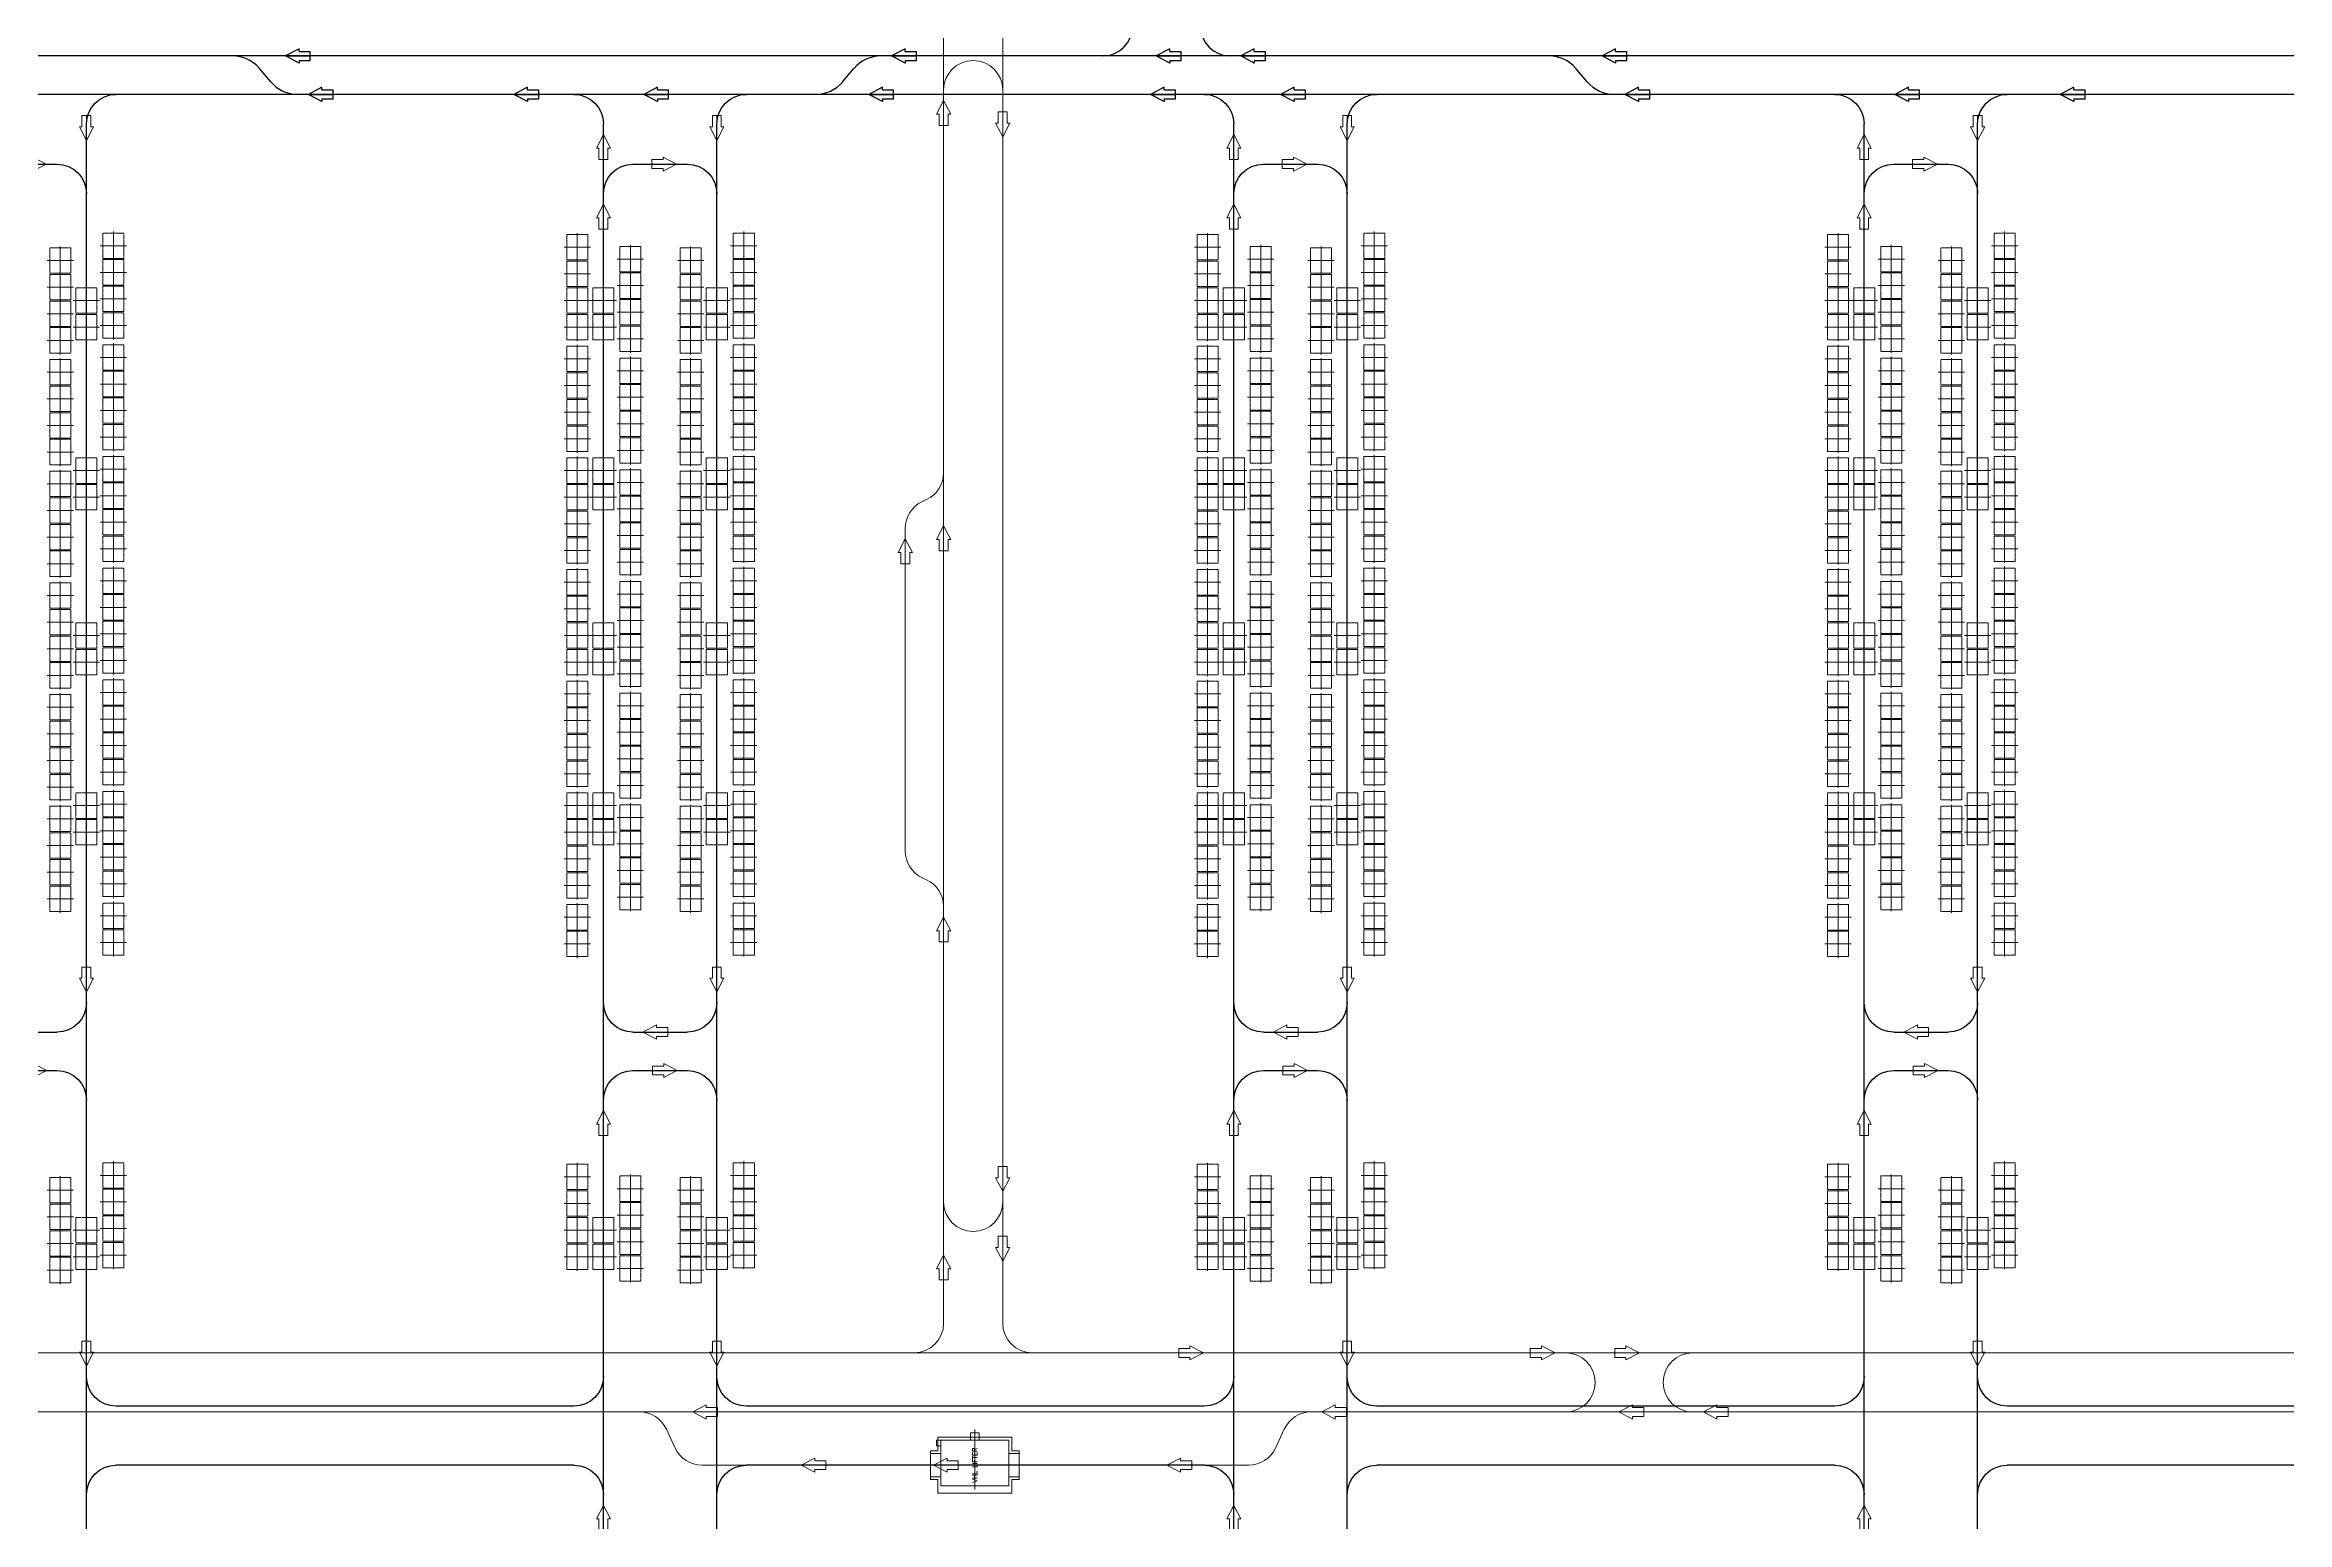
# Model space of a CAD drawing. Header units: millimetres. Extents: x -128 to 670218, y 27186 to 149492.
# Drawn here: x 561427 to 599390, y 54722 to 79724 of the extents above; entities that cross this region are included whole.
import ezdxf
from ezdxf.enums import TextEntityAlignment as Align

# ---------------------------------------------------------------- set-up
doc = ezdxf.new("R2010")
doc.units = ezdxf.units.MM
for name, pattern in [('ACAD_ISO08W100', [36, 24, -3, 6, -3]), ('AM_ISO08W050', [18, 12, -1.5, 3, -1.5]), ('XAT-M16_6F_EQ Layout_20211120$0$ACAD_ISO08W100', [36, 24, -3, 6, -3])]:
    doc.linetypes.add(name, pattern=pattern)
for name, color, linetype, lineweight in [('_CLINE', 4, 'XAT-M16_6F_EQ Layout_20211120$0$ACAD_ISO08W100', 9), ('CL', 4, 'Continuous', 9), ('CLINE', 4, 'ACAD_ISO08W100', 9), ('DIRECT', 40, 'Continuous', 9), ('LINE_EQ', 4, 'AM_ISO08W050', 20), ('LINE_STB', 151, 'Continuous', 30), ('Rail Block(Upper)', 191, 'Continuous', 18), ('Rail_H6022(Upper)', 6, 'Continuous', 18), ('TXT', 3, 'Continuous', 9), ('ZONE', 8, 'Continuous', 9)]:
    doc.layers.add(name, color=color, linetype=linetype, lineweight=lineweight)
doc.layers.add('Rail_H4822(Lower)', color=7, linetype='Continuous')
doc.styles.add('CF-FNT', font='romans.shx', dxfattribs={"width": 0.85, "bigfont": 'bigfont.shx'})

# ---------------------------------------------------------------- blocks, each defined once
blk = doc.blocks.new('*U3')
at = {"color": 0, "linetype": 'ByBlock'}
for p, q in [((-120, -230), (0, 0)), ((0, 0), (0, -420)), ((120, -230), (0, 0)), ((-75, -230), (-120, -230)), ((-75, -230), (-75, -420)), ((75, -230), (75, -420)), ((75, -230), (120, -230)), ((75, -420), (-75, -420))]:
    blk.add_line(p, q, dxfattribs=at)
blk = doc.blocks.new('A$C31676947')
at = {"layer": 'Rail_H4822(Lower)'}
for p, q in [((500, 47250), (500, 500)), ((2420, 47250), (2420, 500)), ((1000, 46570), (1920, 46570)), ((1000, 31870), (1920, 31870)), ((1000, 31220), (1920, 31220)), ((1000, 16520), (1920, 16520)), ((1000, 15870), (1920, 15870)), ((1000, 1180), (1920, 1180))]:
    blk.add_line(p, q, dxfattribs=at)
for centre, start, end in [((0, 47250), 0, 90), ((2920, 47250), 90, 180), ((1000, 46070), 90, 180), ((1920, 46070), 0, 90), ((1000, 32370), 180, 270), ((1920, 32370), 270, 0), ((1000, 30720), 90, 180), ((1920, 30720), 0, 90), ((0, 23700), 270, 0), ((2920, 23700), 180, 270), ((0, 21700), 0, 90), ((2920, 21700), 90, 180), ((1000, 17020), 180, 270), ((1920, 17020), 270, 0), ((1000, 15370), 90, 180), ((1920, 15370), 0, 90), ((1000, 1680), 180, 270), ((1920, 1680), 270, 0), ((0, 500), 270, 0), ((2920, 500), 180, 270)]:
    blk.add_arc(centre, 500, start, end, dxfattribs=at)
at = {"layer": 'DIRECT'}
for p, rotation in [((500, 46970), 180), ((1180, 46570), 89.99999999999999), ((500, 32550), 180), ((500, 23880), 180), ((500, 17200), 180), ((500, 1860), 180), ((1740, 1180), 270), ((500, 680), 180)]:
    blk.add_blockref('*U3', p, dxfattribs=dict(at, rotation=rotation))
for p in [(2420, 47070), (2420, 45890), (2420, 30540), (2420, 21520), (2420, 15190), (2420, 780)]:
    blk.add_blockref('*U3', p, dxfattribs=at)
at = {"layer": 'DIRECT', "lineweight": -2}
for p, rotation in [((1750, 31870), 270), ((1170, 31220), 89.99999999999999), ((1750, 16520), 270), ((1170, 15870), 89.99999999999999)]:
    blk.add_blockref('*U3', p, dxfattribs=dict(at, rotation=rotation))
blk = doc.blocks.new('*U543')
at = {"color": 0, "linetype": 'ByBlock'}
for p, q in [((-120, -230), (0, 0)), ((0, 0), (0, -420)), ((120, -230), (0, 0)), ((-75, -230), (-120, -230)), ((-75, -230), (-75, -420)), ((75, -230), (75, -420)), ((75, -230), (120, -230)), ((75, -420), (-75, -420))]:
    blk.add_line(p, q, dxfattribs=at)
blk = doc.blocks.new('*U412')
at = {"color": 0, "linetype": 'ByBlock'}
for p, q in [((-120, -230), (0, 0)), ((0, 0), (0, -420)), ((120, -230), (0, 0)), ((-75, -230), (-120, -230)), ((-75, -230), (-75, -420)), ((75, -230), (75, -420)), ((75, -230), (120, -230)), ((75, -420), (-75, -420))]:
    blk.add_line(p, q, dxfattribs=at)
blk = doc.blocks.new('*U426')
at = {"color": 0, "linetype": 'ByBlock'}
for p, q in [((-120, -230), (0, 0)), ((0, 0), (0, -420)), ((120, -230), (0, 0)), ((-75, -230), (-120, -230)), ((-75, -230), (-75, -420)), ((75, -230), (75, -420)), ((75, -230), (120, -230)), ((75, -420), (-75, -420))]:
    blk.add_line(p, q, dxfattribs=at)
blk = doc.blocks.new('*U794')
at = {"color": 0, "linetype": 'ByBlock'}
for p, q in [((-120, -230), (0, 0)), ((0, 0), (0, -420)), ((120, -230), (0, 0)), ((-75, -230), (-120, -230)), ((-75, -230), (-75, -420)), ((75, -230), (75, -420)), ((75, -230), (120, -230)), ((75, -420), (-75, -420))]:
    blk.add_line(p, q, dxfattribs=at)
blk = doc.blocks.new('*U760')
at = {"color": 0, "linetype": 'ByBlock'}
for p, q in [((-120, -230), (0, 0)), ((0, 0), (0, -420)), ((120, -230), (0, 0)), ((-75, -230), (-120, -230)), ((-75, -230), (-75, -420)), ((75, -230), (75, -420)), ((75, -230), (120, -230)), ((75, -420), (-75, -420))]:
    blk.add_line(p, q, dxfattribs=at)
blk = doc.blocks.new('*U762')
at = {"color": 0, "linetype": 'ByBlock'}
for p, q in [((-120, -230), (0, 0)), ((0, 0), (0, -420)), ((120, -230), (0, 0)), ((-75, -230), (-120, -230)), ((-75, -230), (-75, -420)), ((75, -230), (75, -420)), ((75, -230), (120, -230)), ((75, -420), (-75, -420))]:
    blk.add_line(p, q, dxfattribs=at)
blk = doc.blocks.new('*U655')
at = {"color": 0, "linetype": 'ByBlock'}
for p, q in [((-120, -230), (0, 0)), ((0, 0), (0, -420)), ((120, -230), (0, 0)), ((-75, -230), (-120, -230)), ((-75, -230), (-75, -420)), ((75, -230), (75, -420)), ((75, -230), (120, -230)), ((75, -420), (-75, -420))]:
    blk.add_line(p, q, dxfattribs=at)
blk = doc.blocks.new('*U657')
at = {"color": 0, "linetype": 'ByBlock'}
for p, q in [((-120, -230), (0, 0)), ((0, 0), (0, -420)), ((120, -230), (0, 0)), ((-75, -230), (-120, -230)), ((-75, -230), (-75, -420)), ((75, -230), (75, -420)), ((75, -230), (120, -230)), ((75, -420), (-75, -420))]:
    blk.add_line(p, q, dxfattribs=at)
blk = doc.blocks.new('*U341')
at = {"color": 0, "linetype": 'ByBlock'}
for p, q in [((-120, -230), (0, 0)), ((0, 0), (0, -420)), ((120, -230), (0, 0)), ((-75, -230), (-120, -230)), ((-75, -230), (-75, -420)), ((75, -230), (75, -420)), ((75, -230), (120, -230)), ((75, -420), (-75, -420))]:
    blk.add_line(p, q, dxfattribs=at)
blk = doc.blocks.new('*U342')
at = {"color": 0, "linetype": 'ByBlock'}
for p, q in [((-120, -230), (0, 0)), ((0, 0), (0, -420)), ((120, -230), (0, 0)), ((-75, -230), (-120, -230)), ((-75, -230), (-75, -420)), ((75, -230), (75, -420)), ((75, -230), (120, -230)), ((75, -420), (-75, -420))]:
    blk.add_line(p, q, dxfattribs=at)
blk = doc.blocks.new('*U345')
at = {"color": 0, "linetype": 'ByBlock'}
for p, q in [((-120, -230), (0, 0)), ((0, 0), (0, -420)), ((120, -230), (0, 0)), ((-75, -230), (-120, -230)), ((-75, -230), (-75, -420)), ((75, -230), (75, -420)), ((75, -230), (120, -230)), ((75, -420), (-75, -420))]:
    blk.add_line(p, q, dxfattribs=at)
blk = doc.blocks.new('*U346')
at = {"color": 0, "linetype": 'ByBlock'}
for p, q in [((-120, -230), (0, 0)), ((0, 0), (0, -420)), ((120, -230), (0, 0)), ((-75, -230), (-120, -230)), ((-75, -230), (-75, -420)), ((75, -230), (75, -420)), ((75, -230), (120, -230)), ((75, -420), (-75, -420))]:
    blk.add_line(p, q, dxfattribs=at)
blk = doc.blocks.new('*U349')
at = {"color": 0, "linetype": 'ByBlock'}
for p, q in [((-120, -230), (0, 0)), ((0, 0), (0, -420)), ((120, -230), (0, 0)), ((-75, -230), (-120, -230)), ((-75, -230), (-75, -420)), ((75, -230), (75, -420)), ((75, -230), (120, -230)), ((75, -420), (-75, -420))]:
    blk.add_line(p, q, dxfattribs=at)
blk = doc.blocks.new('*U350')
at = {"color": 0, "linetype": 'ByBlock'}
for p, q in [((-120, -230), (0, 0)), ((0, 0), (0, -420)), ((120, -230), (0, 0)), ((-75, -230), (-120, -230)), ((-75, -230), (-75, -420)), ((75, -230), (75, -420)), ((75, -230), (120, -230)), ((75, -420), (-75, -420))]:
    blk.add_line(p, q, dxfattribs=at)
blk = doc.blocks.new('EG-TR_ARW_1-2')
at = {"color": 0, "linetype": 'ByBlock'}
for p, q in [((-120, -230), (0, 0)), ((0, 0), (0, -420)), ((120, -230), (0, 0)), ((-75, -230), (-120, -230)), ((-75, -230), (-75, -420)), ((75, -230), (75, -420)), ((75, -230), (120, -230)), ((75, -420), (-75, -420))]:
    blk.add_line(p, q, dxfattribs=at)
blk = doc.blocks.new('A$C90e8e326')
at = {"layer": 'Rail_H6022(Upper)'}
for p, q in [((575606, 55130), (575606, 28750)), ((576606, 55130), (576606, 28750)), ((575245, 42659), (575316, 42691)), ((574956, 36745), (574956, 42205)), ((575245, 36291), (575316, 36259)), ((342241, 28250), (660086, 28250)), ((341241, 27250), (597147, 27250)), ((571061, 26640), (570912, 26960)), ((581224, 26640), (581373, 26960)), ((597147, 27250), (661086, 27250)), ((571514, 26350), (580771, 26350))]:
    blk.add_line(p, q, dxfattribs=at)
for centre, start, end in [((576106, 49625), 0, 180), ((575106, 43145), 294.8882, 0), ((575456, 42205), 114.8882, 180), ((575456, 36745), 180, 245.1118), ((575106, 35805), 0, 65.1118), ((576106, 30805), 180, 0), ((575106, 28750), 270, 0), ((577106, 28750), 180, 270), ((586138, 27750), 270, 90), ((588288, 27750), 90, 270), ((570458, 26750), 24.8882, 90), ((581827, 26750), 90, 155.1118), ((571514, 26850), 204.8882, 270), ((580771, 26850), 270, 335.1118)]:
    blk.add_arc(centre, 500, start, end, dxfattribs=at)
at = {"layer": 'Rail_H6022(Upper)', "xscale": -1}
for p in [(575606, 49445), (575606, 42245), (574956, 42025), (575605, 35625), (575606, 29905)]:
    blk.add_blockref('EG-TR_ARW_1-2', p, dxfattribs=at)
at = {"layer": 'Rail_H6022(Upper)'}
for p, xscale, rotation in [((576606, 48832), -1, 180), ((576606, 30985), -1, 180), ((576606, 29805), -1, 180), ((580006, 28250), -1, 270), ((585958, 28250), -1, 270), ((587388, 28250), -1, 270), ((571358, 27250), -1.000000000000001, 90), ((587038, 27250), -1.000000000000001, 90), ((588468, 27250), -1.000000000000001, 90), ((579386, 26350), -1.000000000000001, 90)]:
    blk.add_blockref('EG-TR_ARW_1-2', p, dxfattribs=dict(at, xscale=xscale, rotation=rotation))
at = {"layer": 'Rail_H6022(Upper)', "lineweight": -2, "xscale": -1.000000000000001, "rotation": 90}
for p in [(582007, 27250), (573194, 26350)]:
    blk.add_blockref('EG-TR_ARW_1-2', p, dxfattribs=at)
blk = doc.blocks.new('*U825')
at = {"color": 0, "linetype": 'ByBlock', "lineweight": -2}
for points in [[(-350, -575), (-350, 575), (425, 575), (425, -575)], [(196, 575), (196, 750), (-196, 750), (-196, 575)], [(545, -72), (545, 72), (425, 72), (425, -72)], [(196, -750), (196, -575), (-196, -575), (-196, -750)]]:
    blk.add_lwpolyline(points, close=True, dxfattribs=at)
at = {"color": 0}
blk.add_lwpolyline([(325, 650), (325, 575), (425, 575), (425, 650)], close=True, dxfattribs=at)
at = {"layer": 'CL'}
blk.add_line((0, 750), (0, -750), dxfattribs=at)
at = {"layer": 'CLINE'}
blk.add_line((-411, 0), (604, 0), dxfattribs=at)
at = {"layer": 'ZONE'}
for p, q in [((-240, 625), (-475, 625)), ((-475, 625), (-475, -625)), ((-240, 625), (-240, 750)), ((-240, 750), (240, 750)), ((240, 750), (240, 625)), ((240, 625), (475, 625)), ((475, 625), (475, -625)), ((-475, -625), (-240, -625)), ((-240, -625), (-240, -750)), ((-240, -750), (240, -750)), ((240, -750), (240, -625)), ((475, -625), (240, -625))]:
    blk.add_line(p, q, dxfattribs=at)
at = {"layer": 'DIRECT', "lineweight": -2}
blk.add_blockref('EG-TR_ARW_1-2', (0, 700), dxfattribs=at)
at = {"layer": 'TXT', "style": 'CF-FNT', "flags": 8}
blk.add_attdef('UNITID', text='', height=80, dxfattribs=at).set_placement((0, 0), align=Align.MIDDLE_CENTER)
blk = doc.blocks.new('XAT-M16_6F_EQ Layout_20211120$0$EG-12_FOUP_(01)-pv')
at = {"layer": '_CLINE'}
for p, q in [((0, 211), (0, -235)), ((-239, -12), (239, -12))]:
    blk.add_line(p, q, dxfattribs=at)
at = {"layer": 'LINE_EQ'}
blk.add_lwpolyline([(-215, 166), (-215, -190), (215, -190), (215, 166)], close=True, dxfattribs=at)

msp = doc.modelspace()

# ---------------------------------------------------------------- linework, layer by layer
at = {"layer": 'Rail_H4822(Lower)'}
for p, q in [((661675, 79536), (411771, 79536)), ((565251, 79098), (565059, 79325)), ((574934, 79098), (575126, 79325)), ((587541, 79098), (587349, 79325)), ((667391, 78886), (411298, 78886)), ((570384, 56686), (562631, 56686)), ((581057, 56686), (573304, 56686)), ((591730, 56686), (583977, 56686)), ((602403, 56686), (594650, 56686)), ((570384, 55686), (562631, 55686)), ((581057, 55686), (573304, 55686)), ((591730, 55686), (583977, 55686)), ((602403, 55686), (594650, 55686))]:
    msp.add_line(p, q, dxfattribs=at)
for centre, radius, start, end in [((579344, 80036), 500, 270, 90), ((581494, 80036), 500, 90, 270), ((564601, 78937), 600, 40.3016, 90), ((575584, 78937), 600, 90, 139.6984), ((586891, 78937), 600, 40.3016, 90), ((565708, 79487), 600, 220.3016, 270), ((574477, 79487), 600, 270, 319.6984), ((587998, 79487), 600, 220.3016, 270)]:
    msp.add_arc(centre, radius, start, end, dxfattribs=at)

# ---------------------------------------------------------------- block references
at = {"layer": 'LINE_EQ', "rotation": 89.99999999999999}
for p in [(562119, 75398), (570872, 75398), (572792, 75398), (581545, 75398), (583465, 75398), (592218, 75398), (594138, 75398), (562119, 74948), (570872, 74948), (572792, 74948), (581545, 74948), (583465, 74948), (592218, 74948), (594138, 74948), (562119, 72518), (570872, 72518), (572792, 72518), (581545, 72518), (583465, 72518), (592218, 72518), (594138, 72518), (562119, 72068), (570872, 72068), (572792, 72068), (581545, 72068), (583465, 72068), (592218, 72068), (594138, 72068), (562119, 69728), (570872, 69728), (572792, 69728), (581545, 69728), (583465, 69728), (592218, 69728), (594138, 69728), (562119, 69278), (570872, 69278), (572792, 69278), (581545, 69278), (583465, 69278), (592218, 69278), (594138, 69278), (562119, 66848), (570872, 66848), (572792, 66848), (581545, 66848), (583465, 66848), (592218, 66848), (594138, 66848), (562119, 66398), (570872, 66398), (572792, 66398), (581545, 66398), (583465, 66398), (592218, 66398), (594138, 66398), (562119, 59664), (570872, 59664), (572792, 59664), (581545, 59664), (583465, 59664), (592218, 59664), (594138, 59664), (562119, 59214), (570872, 59214), (572792, 59214), (581545, 59214), (583465, 59214), (592218, 59214), (594138, 59214)]:
    msp.add_blockref('XAT-M16_6F_EQ Layout_20211120$0$EG-12_FOUP_(01)-pv', p, dxfattribs=at)
at = {"layer": 'LINE_STB', "rotation": 89.99999999999999}
for p in [(561676, 76073), (562576, 76324), (570429, 76298), (571329, 76099), (572349, 76073), (573249, 76324), (581102, 76298), (582002, 76099), (583022, 76073), (583922, 76324), (591775, 76298), (592675, 76099), (593695, 76073), (594595, 76324), (562576, 75874), (570429, 75848), (573249, 75874), (581102, 75848), (583922, 75874), (591775, 75848), (594595, 75874), (561676, 75623), (562576, 75424), (570429, 75398), (571329, 75649), (572349, 75623), (573249, 75424), (581102, 75398), (582002, 75649), (583022, 75623), (583922, 75424), (591775, 75398), (592675, 75649), (593695, 75623), (594595, 75424), (561676, 75173), (562576, 74974), (570429, 74948), (571329, 75199), (572349, 75173), (573249, 74974), (581102, 74948), (582002, 75199), (583022, 75173), (583922, 74974), (591775, 74948), (592675, 75199), (593695, 75173), (594595, 74974), (561676, 74723), (571329, 74749), (572349, 74723), (582002, 74749), (583022, 74723), (592675, 74749), (593695, 74723), (561676, 74183), (562576, 74434), (570429, 74408), (571329, 74209), (572349, 74183), (573249, 74434), (581102, 74408), (582002, 74209), (583022, 74183), (583922, 74434), (591775, 74408), (592675, 74209), (593695, 74183), (594595, 74434), (562576, 73984), (570429, 73958), (573249, 73984), (581102, 73958), (583922, 73984), (591775, 73958), (594595, 73984), (561676, 73733), (562576, 73534), (570429, 73508), (571329, 73759), (572349, 73733), (573249, 73534), (581102, 73508), (582002, 73759), (583022, 73733), (583922, 73534), (591775, 73508), (592675, 73759), (593695, 73733), (594595, 73534), (561676, 73283), (562576, 73084), (570429, 73058), (571329, 73309), (572349, 73283), (573249, 73084), (581102, 73058), (582002, 73309), (583022, 73283), (583922, 73084), (591775, 73058), (592675, 73309), (593695, 73283), (594595, 73084), (561676, 72833), (571329, 72859), (572349, 72833), (582002, 72859), (583022, 72833), (592675, 72859), (593695, 72833), (561676, 72293), (562576, 72544), (570429, 72518), (571329, 72319), (572349, 72293), (573249, 72544), (581102, 72518), (582002, 72319), (583022, 72293), (583922, 72544), (591775, 72518), (592675, 72319), (593695, 72293), (594595, 72544), (562576, 72094), (570429, 72068), (573249, 72094), (581102, 72068), (583922, 72094), (591775, 72068), (594595, 72094), (561676, 71843), (562576, 71644), (570429, 71618), (571329, 71869), (572349, 71843), (573249, 71644), (581102, 71618), (582002, 71869), (583022, 71843), (583922, 71644), (591775, 71618), (592675, 71869), (593695, 71843), (594595, 71644), (561676, 71393), (562576, 71194), (570429, 71168), (571329, 71419), (572349, 71393), (573249, 71194), (581102, 71168), (582002, 71419), (583022, 71393), (583922, 71194), (591775, 71168), (592675, 71419), (593695, 71393), (594595, 71194), (561676, 70943), (571329, 70969), (572349, 70943), (582002, 70969), (583022, 70943), (592675, 70969), (593695, 70943), (561676, 70403), (562576, 70654), (570429, 70628), (571329, 70429), (572349, 70403), (573249, 70654), (581102, 70628), (582002, 70429), (583022, 70403), (583922, 70654), (591775, 70628), (592675, 70429), (593695, 70403), (594595, 70654), (562576, 70204), (570429, 70178), (573249, 70204), (581102, 70178), (583922, 70204), (591775, 70178), (594595, 70204), (561676, 69953), (562576, 69754), (570429, 69728), (571329, 69979), (572349, 69953), (573249, 69754), (581102, 69728), (582002, 69979), (583022, 69953), (583922, 69754), (591775, 69728), (592675, 69979), (593695, 69953), (594595, 69754), (561676, 69503), (562576, 69304), (570429, 69278), (571329, 69529), (572349, 69503), (573249, 69304), (581102, 69278), (582002, 69529), (583022, 69503), (583922, 69304), (591775, 69278), (592675, 69529), (593695, 69503), (594595, 69304), (561676, 69053), (571329, 69079), (572349, 69053), (582002, 69079), (583022, 69053), (592675, 69079), (593695, 69053), (561676, 68513), (562576, 68764), (570429, 68738), (571329, 68539), (572349, 68513), (573249, 68764), (581102, 68738), (582002, 68539), (583022, 68513), (583922, 68764), (591775, 68738), (592675, 68539), (593695, 68513), (594595, 68764), (562576, 68314), (570429, 68288), (573249, 68314), (581102, 68288), (583922, 68314), (591775, 68288), (594595, 68314), (561676, 68063), (562576, 67864), (570429, 67838), (571329, 68089), (572349, 68063), (573249, 67864), (581102, 67838), (582002, 68089), (583022, 68063), (583922, 67864), (591775, 67838), (592675, 68089), (593695, 68063), (594595, 67864), (561676, 67613), (562576, 67414), (570429, 67388), (571329, 67639), (572349, 67613), (573249, 67414), (581102, 67388), (582002, 67639), (583022, 67613), (583922, 67414), (591775, 67388), (592675, 67639), (593695, 67613), (594595, 67414), (561676, 67163), (571329, 67189), (572349, 67163), (582002, 67189), (583022, 67163), (592675, 67189), (593695, 67163), (561676, 66623), (562576, 66874), (570429, 66848), (571329, 66649), (572349, 66623), (573249, 66874), (581102, 66848), (582002, 66649), (583022, 66623), (583922, 66874), (591775, 66848), (592675, 66649), (593695, 66623), (594595, 66874), (562576, 66424), (570429, 66398), (571329, 66199), (573249, 66424), (581102, 66398), (582002, 66199), (583922, 66424), (591775, 66398), (592675, 66199), (594595, 66424), (561676, 66173), (562576, 65974), (570429, 65948), (572349, 66173), (573249, 65974), (581102, 65948), (583022, 66173), (583922, 65974), (591775, 65948), (593695, 66173), (594595, 65974), (561676, 65723), (562576, 65524), (570429, 65498), (571329, 65749), (572349, 65723), (573249, 65524), (581102, 65498), (582002, 65749), (583022, 65723), (583922, 65524), (591775, 65498), (592675, 65749), (593695, 65723), (594595, 65524), (561676, 65273), (571329, 65299), (572349, 65273), (582002, 65299), (583022, 65273), (592675, 65299), (593695, 65273), (562576, 64984), (570429, 64958), (573249, 64984), (581102, 64958), (583922, 64984), (591775, 64958), (594595, 64984), (562576, 64534), (570429, 64508), (573249, 64534), (581102, 64508), (583922, 64534), (591775, 64508), (594595, 64534), (562576, 60590), (570429, 60564), (573249, 60590), (581102, 60564), (583922, 60590), (591775, 60564), (594595, 60590), (561676, 60339), (562576, 60140), (571329, 60365), (572349, 60339), (573249, 60140), (582002, 60365), (583022, 60339), (583922, 60140), (592675, 60365), (593695, 60339), (594595, 60140), (561676, 59889), (570429, 60114), (571329, 59915), (572349, 59889), (581102, 60114), (582002, 59915), (583022, 59889), (591775, 60114), (592675, 59915), (593695, 59889), (561676, 59439), (562576, 59690), (570429, 59664), (571329, 59465), (572349, 59439), (573249, 59690), (581102, 59664), (582002, 59465), (583022, 59439), (583922, 59690), (591775, 59664), (592675, 59465), (593695, 59439), (594595, 59690), (561676, 58989), (562576, 59240), (570429, 59214), (571329, 59015), (572349, 58989), (573249, 59240), (581102, 59214), (582002, 59015), (583022, 58989), (583922, 59240), (591775, 59214), (592675, 59015), (593695, 58989), (594595, 59240)]:
    msp.add_blockref('XAT-M16_6F_EQ Layout_20211120$0$EG-12_FOUP_(01)-pv', p, dxfattribs=at)
at = {"layer": 'Rail Block(Upper)'}
ref = msp.add_blockref('*U825', (577171, 55686), dxfattribs=dict(at, rotation=89.99999999999999))
ref.add_attrib('UNITID', 'VHL LIFTER', dxfattribs={"layer": 'TXT', "height": 80, "rotation": 90, "style": 'CF-FNT'}).set_placement((577171, 55686), align=Align.MIDDLE_CENTER)
at = {"layer": 'Rail_H4822(Lower)'}
msp.add_blockref('A$C90e8e326', (1038, 29336), dxfattribs=at)
at = {"layer": 'Rail_H4822(Lower)', "xscale": -1}
for name, p, rotation in [('*U350', (565501, 79536), 90), ('*U346', (575764, 79536), 90), ('*U412', (580244, 79536), 90), ('*U543', (581674, 79536), 90), ('*U342', (587791, 79536), 90), ('*U349', (565888, 78886), 90), ('*U426', (569368, 78886), 90), ('*U794', (571568, 78886), 90), ('*U345', (575377, 78886), 90), ('*U762', (580148, 78886), 90), ('*U657', (582348, 78886), 90), ('*U341', (588178, 78886), 90), ('*U760', (592748, 78886), 90), ('*U655', (595548, 78886), 90), ('A$C31676947', (559711, 78886), 180), ('A$C31676947', (570384, 78886), 180), ('A$C31676947', (581057, 78886), 180), ('A$C31676947', (591730, 78886), 180)]:
    msp.add_blockref(name, p, dxfattribs=dict(at, rotation=rotation))

doc.saveas('drawing.dxf')
